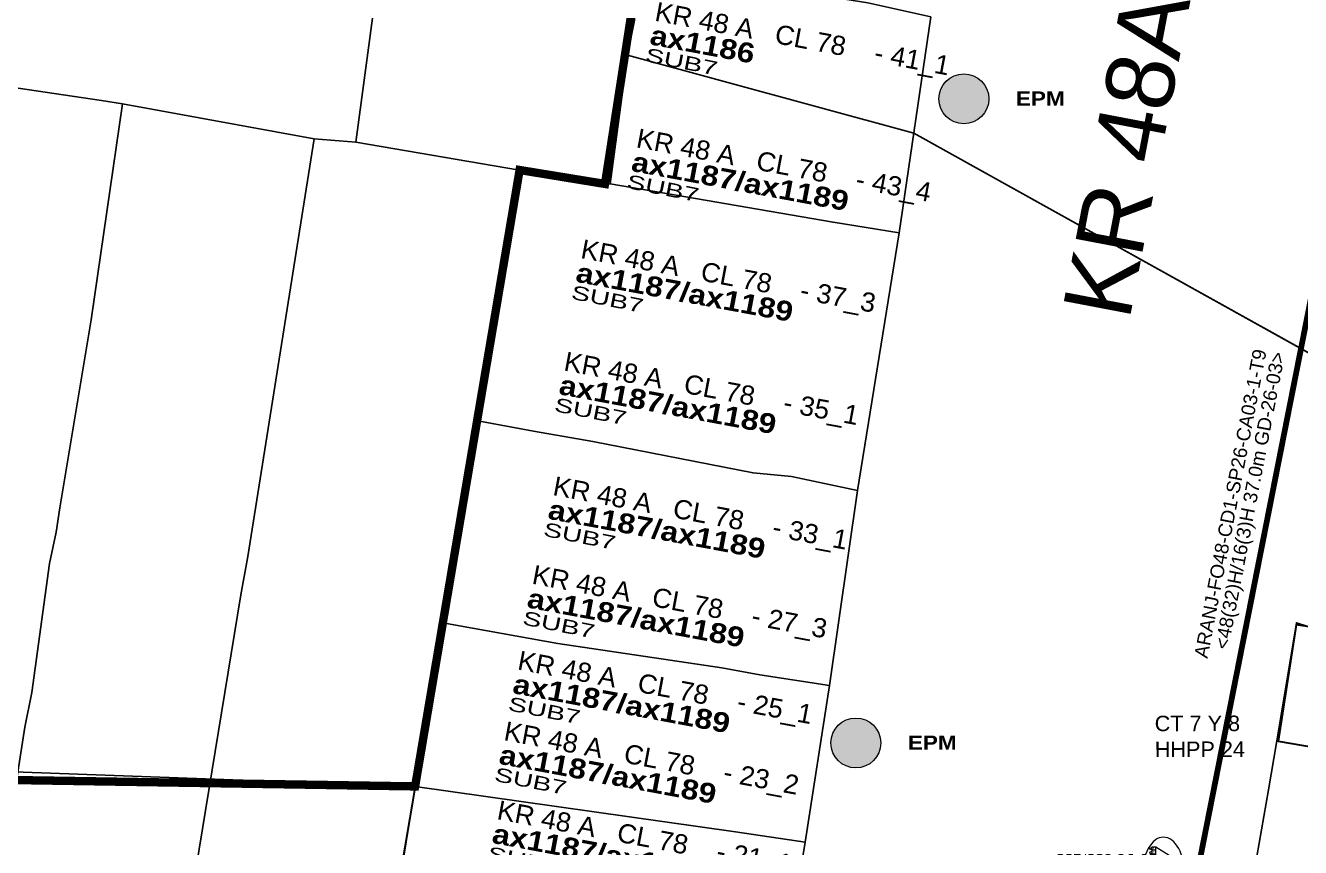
# Model space of a CAD drawing. Header units: inches. Extents: x -75.59 to -67.86, y 4.63 to 13.89.
# Drawn here: x -75.5574198 to -75.5570538, y 6.2718575 to 6.2720935 of the extents above; entities that cross this region are included whole.
import ezdxf
from ezdxf.enums import TextEntityAlignment as Align

# ---------------------------------------------------------------- set-up
doc = ezdxf.new("R2010")
doc.units = ezdxf.units.IN
doc.header["$MEASUREMENT"] = 0
doc.linetypes.add('DASHED', pattern=[0.75, 0.5, -0.25])
for name, color, linetype, lineweight in [('CB 48 H AER', 1, 'DASHED', 0), ('CTO INDOOR', 10, 'Continuous', 0), ('POSTE EPM', 1, 'Continuous', 20)]:
    doc.layers.add(name, color=color, linetype=linetype, lineweight=lineweight)
for name, color, linetype in [('COBERTURA CTO', 30, 'Continuous'), ('COBERTURA EMPALME', 2, 'Continuous'), ('COBERTURA PC', 6, 'Continuous'), ('CTO POSTE 16 PUERTOS', 1, 'Continuous'), ('MALLA VIAL', 250, 'Continuous'), ('MANZANAS', 250, 'Continuous'), ('MARQUILLA F.O 48', 1, 'Continuous'), ('PLACA ZONA ABIERTA', 9, 'Continuous'), ('PREDIOS', 250, 'Continuous')]:
    doc.layers.add(name, color=color, linetype=linetype)
doc.styles.add('ARIAL', font='arial.ttf')
doc.styles.add('ARIAL_BLACK', font='')
doc.styles.add('Legend', font='calibri.ttf')
doc.styles.get("Standard").update_dxf_attribs({"font": 'arial.ttf'})
doc.styles.add('style2', font='verdana.ttf', dxfattribs={"height": 0.1})
doc.styles.add('TXT CTO Y SS', font='arial.ttf', dxfattribs={"height": 0.5})
doc.styles.get('ARIAL_BLACK').set_extended_font_data('Arial Black', bold=True)

# ---------------------------------------------------------------- blocks, each defined once
blk = doc.blocks.new('POSTE EPM')
at = {"layer": 'POSTE EPM'}
h = blk.add_hatch(color=256, dxfattribs=at)
h.dxf.hatch_style = 1
h.paths.add_polyline_path([(-0.717, -0.002, 1), (0.718, -0.002, 1)])
blk.add_circle((0.001, -0.002), 0.717, dxfattribs=at)
at = {"layer": 'POSTE EPM', "color": 251, "true_color": 0x545454, "insert": (1.494, 0.211), "char_height": 0.4045, "attachment_point": 1, "style": 'ARIAL_BLACK'}
blk.add_mtext_dynamic_manual_height_columns('EPM', width=1.33938, gutter_width=1, heights=[0], dxfattribs=at)
at = {"layer": 'POSTE EPM', "color": 251, "true_color": 0x545454, "style": 'ARIAL_BLACK'}
for tag, p in [('NO_POSTE', (1.457, 0.854)), ('ALTURA(m)', (1.496, 0.321))]:
    blk.add_attdef(tag, p, '', height=0.405, dxfattribs=at)
at = {"layer": 'POSTE EPM', "color": 251, "true_color": 0x545454, "flags": 1}
for tag, p in [('VANO', (1.489, -0.753)), ('PRIMARIA', (1.489, -1.185)), ('TRANSFORMADOR', (1.494, -1.577)), ('SECUNDARIA', (1.489, -1.97)), ('ILUMINARIA', (1.494, -2.363)), ('FIBRA_OPTICA', (1.489, -2.755)), ('TELEVISION', (1.489, -3.148)), ('DISTANCIA(m)', (1.489, -3.54)), ('TELEFONIA', (1.489, -3.947)), ('DIRECCION', (1.489, -4.34)), ('ATRIBUTO1', (1.489, -4.732)), ('ATRIBUTO2', (1.489, -5.125)), ('ATRIBUTO3', (1.489, -5.517))]:
    blk.add_attdef(tag, p, '', height=0.328, dxfattribs=at)
blk = doc.blocks.new('PLACAS ZONA ABIERTA')
at = {"style": 'Legend'}
blk.add_text('CL 82 KR 79 - 03_3', height=0.00001, rotation=318.53168, dxfattribs=at).set_placement((-0.373, -0.08))
blk.add_attdef('NOMBRE_PREDIO', (0, 1.268), '', height=1.033, dxfattribs=at)
blk.add_attdef('DIRECCION_HHPP', (0, 0), '', height=1)
at = {"color": 215, "true_color": 0xa953a0, "style": 'ARIAL_BLACK'}
blk.add_attdef('CTO_ASOCIADA', (-0.028, -1.264), '', height=1.033, dxfattribs=at)
at = {"color": 4, "width": 0.560951}
blk.add_attdef('SUBCLUSTER', text='', height=0.723, rotation=359.33187, dxfattribs=at).set_placement((-0.09, -2.181), (3.72, -2.226), align=Align.FIT)
at = {"color": 1, "flags": 1}
for tag, rotation, width, p, p2 in [('ATRIBUTO1', 359.56179, 0.571131, (4.312, -2.2), (7.55, -2.225)), ('ATRIBUTO3', 359.66103, 0.560841, (0.026, -3.108), (3.205, -3.127))]:
    blk.add_attdef(tag, text='', height=0.723, rotation=rotation, dxfattribs=dict(at, width=width)).set_placement(p, p2, align=Align.FIT)
at = {"color": 1, "width": 0.560951, "flags": 1}
blk.add_attdef('ATRIBUTO2', (7.891, -2.25), '', height=0.723, rotation=359.33187, dxfattribs=at)
blk = doc.blocks.new('*U325')
at = {"layer": 'CTO POSTE 16 PUERTOS', "lineweight": 0}
h = blk.add_hatch(color=256, dxfattribs=at)
h.dxf.hatch_style = 1
edge = h.paths.add_edge_path()
edge.add_arc((0.813, 0.296), 0.0547, 180.12425, 540.12425, ccw=False)
edge = h.paths.add_edge_path()
edge.add_arc((0.813, 0.104), 0.0547, 180.12425, 540.12425, ccw=False)
edge = h.paths.add_edge_path()
edge.add_arc((0.814, -0.074), 0.0547, 180.12425, 540.12425, ccw=False)
edge = h.paths.add_edge_path()
edge.add_arc((0.814, -0.272), 0.0547, 180.12425, 540.12425, ccw=False)
edge = h.paths.add_edge_path()
edge.add_arc((0.815, -0.468), 0.0547, 180.12425, 540.12425, ccw=False)
edge = h.paths.add_edge_path()
edge.add_arc((0.815, -0.656), 0.0547, 180.12425, 540.12425, ccw=False)
edge = h.paths.add_edge_path()
edge.add_arc((0.815, -0.818), 0.0547, 180.12425, 540.12425, ccw=False)
edge = h.paths.add_edge_path()
edge.add_arc((0.816, -1.028), 0.0547, 180.12425, 540.12425, ccw=False)
h = blk.add_hatch(color=1, dxfattribs=at)
h.dxf.hatch_style = 1
edge = h.paths.add_edge_path()
edge.add_arc((2.307, -0.384), 0.0519, 180.12425, 540.12425, ccw=False)
h = blk.add_hatch(color=256, dxfattribs=at)
h.dxf.hatch_style = 1
edge = h.paths.add_edge_path()
edge.add_arc((0.816, -1.219), 0.0547, 180.12425, 540.12425, ccw=False)
edge = h.paths.add_edge_path()
edge.add_arc((0.817, -1.41), 0.0547, 180.12425, 540.12425, ccw=False)
edge = h.paths.add_edge_path()
edge.add_arc((0.817, -1.589), 0.0547, 180.12425, 540.12425, ccw=False)
edge = h.paths.add_edge_path()
edge.add_arc((0.817, -1.786), 0.0547, 180.12425, 540.12425, ccw=False)
edge = h.paths.add_edge_path()
edge.add_arc((0.818, -1.983), 0.0547, 180.12425, 540.12425, ccw=False)
edge = h.paths.add_edge_path()
edge.add_arc((0.818, -2.171), 0.0547, 180.12425, 540.12425, ccw=False)
edge = h.paths.add_edge_path()
edge.add_arc((0.819, -2.332), 0.0547, 180.12425, 540.12425, ccw=False)
edge = h.paths.add_edge_path()
edge.add_arc((0.819, -2.542), 0.0547, 180.12425, 540.12425, ccw=False)
h = blk.add_hatch(color=1, dxfattribs=at)
h.dxf.hatch_style = 1
edge = h.paths.add_edge_path()
edge.add_arc((2.31, -1.898), 0.0519, 180.12425, 540.12425, ccw=False)
at = {"layer": 'CTO POSTE 16 PUERTOS', "color": 1, "lineweight": 0}
for p, q in [((1.068, 0.375), (0.867, 0.374)), ((0.867, 0.374), (0.871, -1.14)), ((0.868, 0.217), (0.867, 0.374)), ((1.068, 0.217), (0.868, 0.217)), ((1.068, 0.017), (0.868, 0.017)), ((2.258, -0.38), (1.068, 0.375)), ((1.071, -1.14), (1.068, 0.375)), ((1.069, -0.17), (0.869, -0.17)), ((1.069, -0.349), (0.869, -0.349)), ((1.07, -0.54), (0.869, -0.541)), ((2.258, -0.38), (1.071, -1.14)), ((1.07, -0.736), (0.87, -0.737)), ((1.07, -0.919), (0.87, -0.92)), ((0.871, -1.14), (1.071, -1.14)), ((1.071, -1.14), (0.871, -1.14)), ((0.871, -1.14), (0.874, -2.654)), ((0.871, -1.298), (0.871, -1.14)), ((2.261, -1.894), (1.071, -1.14)), ((1.074, -2.654), (1.071, -1.14)), ((1.071, -1.297), (0.871, -1.298)), ((1.072, -1.497), (0.871, -1.498)), ((1.072, -1.684), (0.872, -1.685)), ((1.072, -1.863), (0.872, -1.864)), ((2.261, -1.894), (1.074, -2.654)), ((1.073, -2.055), (0.873, -2.055)), ((1.073, -2.25), (0.873, -2.251)), ((1.074, -2.433), (0.874, -2.434)), ((0.871, -2.643), (1.071, -2.643))]:
    blk.add_line(p, q, dxfattribs=at)
for centre in [(0.813, 0.295), (0.813, 0.104), (0.814, -0.074), (0.814, -0.272), (0.815, -0.469), (0.815, -0.657), (0.815, -0.818), (0.816, -1.028), (0.816, -1.219), (0.817, -1.411), (0.817, -1.589), (0.817, -1.786), (0.818, -1.983), (0.818, -2.171), (0.819, -2.332), (0.819, -2.542)]:
    blk.add_circle(centre, 0.0547, dxfattribs=at)
at = {"layer": 'CTO POSTE 16 PUERTOS', "color": 2, "lineweight": 0, "true_color": 0xf1eb1f, "extrusion": (0, 0, -1)}
blk.add_ellipse((1.445, -1.076), major_axis=(-0.005, 1.954), ratio=0.553658, start_param=4.159629210123316, end_param=10.4428145173029, dxfattribs=at)
at = {"layer": 'CTO INDOOR', "color": 5, "lineweight": 0, "style": 'TXT CTO Y SS'}
blk.add_attdef('SUBCLUSTER', (0.086, -3.178), '', height=0.508, dxfattribs=at)
at = {"layer": 'CTO INDOOR', "color": 5, "lineweight": 0, "style": 'TXT CTO Y SS', "flags": 1}
for tag, p in [('ATRIBUTO1', (-0.004, -4.003)), ('ATRIBUTO2', (-0.004, -4.696)), ('ATRIBUTO3', (-0.004, -5.377))]:
    blk.add_attdef(tag, p, '', height=0.508, dxfattribs=at)
at = {"layer": 'CTO POSTE 16 PUERTOS', "lineweight": 0, "attachment_point": 3, "rotation": 0.12425}
for s, width, heights, insert, char_height in [('\\pxsm0.95;1\\P2\\P3\\P4\\P5\\P6\\P7\\P8', 12.01396, [52.356], (0.998, 0.356), 0.11746), ('1:8', 8.215, [0], (1.875, -0.195), 0.3585), ('\\pxsm0.95;9\\P10\\P11\\P12\\P13\\P14\\P15\\P16', 12.01396, [52.356], (1.057, -1.17), 0.11746), ('1:8', 8.215, [0], (1.879, -1.71), 0.3585)]:
    blk.add_mtext_dynamic_manual_height_columns(s, width=width, gutter_width=4.76, heights=heights, dxfattribs=dict(at, insert=insert, char_height=char_height))
at = {"layer": 'CTO POSTE 16 PUERTOS', "lineweight": 0}
for tag, p, style in [('OSPCTONAME', (-3.969, -0.468), 'style2'), ('OLT-CA-SPX-X', (-8.966, -1.172), 'style2'), ('OSPSSNAME1', (-3.306, -1.855), 'TXT CTO Y SS'), ('OSPSSNAME2', (-3.306, -2.475), 'TXT CTO Y SS')]:
    blk.add_attdef(tag, p, '', height=0.5, dxfattribs=dict(at, style=style))
blk = doc.blocks.new('*U532')
at = {"layer": 'MARQUILLA F.O 48', "style": 'ARIAL', "oblique": 0}
for tag, p in [('IDENTIFICACIONCABLEFIBRA', (0.092, 0.545)), ('CAPACIDADFIBRA', (0.434, -0.492))]:
    blk.add_attdef(tag, text='', height=0.698, dxfattribs=at).set_placement(p, align=Align.MIDDLE)

msp = doc.modelspace()

# ---------------------------------------------------------------- linework, layer by layer
at = {"layer": 'CB 48 H AER', "linetype": 'DASHED', "ltscale": 1e-05, "const_width": 0.00000166}
msp.add_lwpolyline([(-75.5559765, 6.27137178), (-75.55600244, 6.27132428), (-75.556465, 6.27140016), (-75.55643783, 6.27150379), (-75.55663247, 6.2715435), (-75.55678686, 6.27156756), (-75.55702621, 6.27160943), (-75.55712391, 6.27163054), (-75.55711142, 6.27169416), (-75.5570836, 6.27184948), (-75.55703168, 6.27211206), (-75.557, 6.27230289)], dxfattribs=at)
at = {"layer": 'COBERTURA CTO'}
msp.add_lwpolyline([(-75.557039, 6.2719925), (-75.557039, 6.2719925), (-75.55716485, 6.2720626), (-75.55716485, 6.2720626), (-75.557247, 6.272085), (-75.557233, 6.2721765), (-75.55715, 6.272162), (-75.55701338, 6.27215412), (-75.5568739, 6.27213401), (-75.55686207, 6.2721696), (-75.55679204, 6.27215774), (-75.556802, 6.272099), (-75.55670273, 6.2720826), (-75.55672269, 6.27193765), (-75.557039, 6.2719925)], close=True, dxfattribs=at)
for points in [[(-75.5573115, 6.2718535), (-75.557278, 6.272052), (-75.557252, 6.272048), (-75.557247, 6.272085), (-75.55716485, 6.2720626), (-75.55703741, 6.27199162), (-75.55668399, 6.27193108), (-75.55671587, 6.27174305), (-75.55707575, 6.27180599), (-75.55708414, 6.27180745), (-75.55717722, 6.27183204), (-75.5573115, 6.2718535)], [(-75.55758407, 6.27167261), (-75.55723051, 6.27158884), (-75.55721539, 6.27173379), (-75.55732893, 6.27175189), (-75.557308, 6.271875), (-75.55754621, 6.27188369), (-75.55758407, 6.27167261)]]:
    msp.add_lwpolyline(points, dxfattribs=at)
at = {"layer": 'COBERTURA EMPALME', "color": 5, "lineweight": 211, "const_width": 0.0000024}
msp.add_lwpolyline([(-75.55760595, 6.27166804), (-75.5575681, 6.27187912), (-75.557308, 6.271875), (-75.557278, 6.272052), (-75.5572535, 6.272048), (-75.557225, 6.272232), (-75.557192, 6.272227), (-75.557183, 6.27227868), (-75.55713289, 6.27227171), (-75.55710949, 6.2724041), (-75.55711143, 6.27247244), (-75.55656589, 6.27238908)], dxfattribs=at)
at = {"layer": 'COBERTURA PC', "lineweight": 30}
msp.add_lwpolyline([(-75.55705509, 6.27192143), (-75.55706026, 6.27188801), (-75.55694525, 6.27186824), (-75.55693983, 6.27190357)], close=True, dxfattribs=at)
at = {"layer": 'MANZANAS'}
msp.add_polyline3d([(-75.556963, 6.271613, 0), (-75.557095, 6.271634, 0), (-75.557104, 6.271655, 0), (-75.557094, 6.271709, 0), (-75.557089, 6.271737, 0), (-75.557081, 6.27178, 0), (-75.557079, 6.271792, 0), (-75.557078, 6.271795, 0), (-75.557069, 6.271839, 0), (-75.557067, 6.271851, 0), (-75.557063, 6.271874, 0), (-75.55706, 6.271892, 0), (-75.557055, 6.271922, 0), (-75.557052, 6.271921, 0)], dxfattribs=at)
at = {"layer": 'PREDIOS'}
for points in [[(-75.55716, 6.272096, 0), (-75.557169, 6.272034, 0), (-75.557188, 6.272037, 0), (-75.557252, 6.272048, 0), (-75.557247, 6.272085, 0), (-75.557245, 6.272095, 0), (-75.557245, 6.272097, 0), (-75.557243, 6.272111, 0), (-75.557196, 6.272103, 0), (-75.557178, 6.2721, 0), (-75.55716, 6.272096, 0)], [(-75.557384, 6.27177, 0), (-75.557395, 6.271704, 0), (-75.557448, 6.271713, 0), (-75.55742, 6.271892, 0), (-75.557418, 6.271902, 0), (-75.557413, 6.271939, 0), (-75.557411, 6.271948, 0), (-75.55741, 6.271955, 0), (-75.557401, 6.272009, 0), (-75.557392, 6.272071, 0), (-75.557337, 6.272061, 0), (-75.557356, 6.271941, 0), (-75.557358, 6.27193, 0), (-75.55737, 6.271857, 0), (-75.557383, 6.271774, 0), (-75.557384, 6.27177, 0)], [(-75.557327, 6.271764, 0), (-75.557338, 6.271695, 0), (-75.557395, 6.271704, 0), (-75.557384, 6.27177, 0), (-75.557383, 6.271774, 0), (-75.55737, 6.271857, 0), (-75.557358, 6.27193, 0), (-75.557356, 6.271941, 0), (-75.557337, 6.272061, 0), (-75.557325, 6.27206, 0), (-75.557278, 6.272052, 0), (-75.557282, 6.272028, 0), (-75.557286, 6.272005, 0), (-75.55729, 6.27198, 0), (-75.557298, 6.271931, 0), (-75.5573, 6.271922, 0), (-75.557308, 6.271875, 0), (-75.557315, 6.271832, 0), (-75.557318, 6.271817, 0), (-75.557324, 6.271781, 0), (-75.557327, 6.271764, 0)], [(-75.557169, 6.272034, 0), (-75.557181, 6.27196, 0), (-75.5572, 6.271964, 0), (-75.557211, 6.271965, 0), (-75.557257, 6.271974, 0), (-75.557274, 6.271977, 0), (-75.55729, 6.27198, 0), (-75.557286, 6.272005, 0), (-75.557282, 6.272028, 0), (-75.557278, 6.272052, 0), (-75.557255, 6.272048, 0), (-75.557252, 6.272048, 0), (-75.557188, 6.272037, 0), (-75.557169, 6.272034, 0)], [(-75.557181, 6.27196, 0), (-75.557189, 6.271904, 0), (-75.557209, 6.271907, 0), (-75.55722, 6.271909, 0), (-75.557267, 6.271916, 0), (-75.5573, 6.271922, 0), (-75.557298, 6.271931, 0), (-75.55729, 6.27198, 0), (-75.557274, 6.271977, 0), (-75.557257, 6.271974, 0), (-75.557211, 6.271965, 0), (-75.5572, 6.271964, 0), (-75.557181, 6.27196, 0)], [(-75.557189, 6.271904, 0), (-75.557196, 6.271859, 0), (-75.557216, 6.271862, 0), (-75.557308, 6.271875, 0), (-75.5573, 6.271922, 0), (-75.557267, 6.271916, 0), (-75.55722, 6.271909, 0), (-75.557209, 6.271907, 0), (-75.557189, 6.271904, 0)], [(-75.556948, 6.271859, 0), (-75.556953, 6.271831, 0), (-75.556967, 6.271833, 0), (-75.556994, 6.271838, 0), (-75.557007, 6.27184, 0), (-75.557067, 6.271851, 0), (-75.557063, 6.271874, 0), (-75.55706, 6.271892, 0), (-75.557055, 6.271922, 0), (-75.557052, 6.271921, 0), (-75.557017, 6.271915, 0), (-75.557002, 6.271913, 0), (-75.556985, 6.27191, 0), (-75.556953, 6.271904, 0), (-75.55694, 6.271902, 0), (-75.556943, 6.271882, 0), (-75.556948, 6.271859, 0)], [(-75.557196, 6.271859, 0), (-75.557203, 6.271816, 0), (-75.557224, 6.271819, 0), (-75.557256, 6.271824, 0), (-75.557279, 6.271827, 0), (-75.557286, 6.271828, 0), (-75.5573, 6.27183, 0), (-75.557315, 6.271832, 0), (-75.557308, 6.271875, 0), (-75.557216, 6.271862, 0), (-75.557196, 6.271859, 0)]]:
    msp.add_polyline3d(points, close=True, dxfattribs=at)
for points in [[(-75.557245, 6.272095, 0), (-75.557247, 6.272085, 0), (-75.557247, 6.272085, 0), (-75.557252, 6.272048, 0), (-75.557255, 6.272048, 0), (-75.557278, 6.272052, 0), (-75.557325, 6.27206, 0), (-75.55732, 6.272097, 0)], [(-75.557446, 6.272079, 0), (-75.557398, 6.272072, 0), (-75.557392, 6.272071, 0), (-75.557401, 6.272009, 0), (-75.55741, 6.271955, 0), (-75.557411, 6.271948, 0), (-75.557413, 6.271939, 0), (-75.557418, 6.271902, 0), (-75.55742, 6.271892, 0)]]:
    msp.add_polyline3d(points, dxfattribs=at)

# ---------------------------------------------------------------- block references
at = {"layer": 'CTO POSTE 16 PUERTOS', "xscale": 5.719465668645139e-06, "yscale": 5.719465668645139e-06, "zscale": 5.719465668645139e-06}
msp.add_blockref('*U325', (-75.55710143, 6.2718554), dxfattribs=at).add_auto_attribs({'OSPCTONAME': 'SS7/SS8-26-03', 'OLT-CA-SPX-X': 'ARANJ-CTO7/8-SP26-CA03', 'OSPSSNAME1': 'SS7-26-03', 'OSPSSNAME2': 'SS8-26-03', 'SUBCLUSTER': 'SCL 5'})
at = {"layer": 'MARQUILLA F.O 48', "ltscale": 1e-05, "xscale": 5.620018180611498e-06, "yscale": 5.620018180611498e-06, "zscale": 5.620018180611498e-06, "rotation": 79.12088615903856}
msp.add_blockref('*U532', (-75.55707106, 6.27195512), dxfattribs=at).add_auto_attribs({'IDENTIFICACIONCABLEFIBRA': 'ARANJ-FO48-CD1-SP26-CA03-1-T9', 'CAPACIDADFIBRA': '<48(32)H/16(3)H 37.0m GD-26-03>'})
at = {"layer": 'PLACA ZONA ABIERTA'}
ref = msp.add_blockref('PLACAS ZONA ABIERTA', (-75.55723947, 6.27209491), dxfattribs=dict(at, xscale=5.5e-06, yscale=5.5e-06, zscale=5.5e-06, rotation=349.4187489159676))
ref.add_attrib('DIRECCION_HHPP', 'KR 48 A   CL 78    - 41_1', (-75.55723947, 6.27209491), dxfattribs={"layer": '0', "height": 0.0000055, "rotation": 349.4187})
ref.add_attrib('CTO_ASOCIADA', 'ax1186', (-75.5572409, 6.27208811), dxfattribs={"layer": '0', "color": 215, "true_color": 0xa953a0, "height": 0.000005682, "rotation": 349.4187, "style": 'ARIAL_BLACK'})
ref.add_attrib('SUBCLUSTER', 'SUB7', dxfattribs={"layer": '0', "color": 4, "height": 0.000003977, "rotation": 348.7506, "width": 1.443794}).set_placement((-75.55724216, 6.27208321), (-75.5572216, 6.27207912), align=Align.FIT)
ref = msp.add_blockref('PLACAS ZONA ABIERTA', (-75.55724479, 6.27205857), dxfattribs=dict(at, xscale=5.5e-06, yscale=5.5e-06, zscale=5.5e-06, rotation=349.4187489159676))
ref.add_attrib('DIRECCION_HHPP', 'KR 48 A   CL 78    - 43_4', (-75.55724479, 6.27205857), dxfattribs={"layer": '0', "height": 0.0000055, "rotation": 349.4187})
ref.add_attrib('CTO_ASOCIADA', 'ax1187/ax1189', (-75.55724622, 6.27205177), dxfattribs={"layer": '0', "color": 215, "true_color": 0xa953a0, "height": 0.0000056821, "rotation": 349.4187, "style": 'ARIAL_BLACK'})
ref.add_attrib('SUBCLUSTER', 'SUB7', dxfattribs={"layer": '0', "color": 4, "height": 0.000003977, "rotation": 348.7506, "width": 1.443794}).set_placement((-75.55724749, 6.27204687), (-75.55722693, 6.27204278), align=Align.FIT)
ref = msp.add_blockref('PLACAS ZONA ABIERTA', (-75.55726074, 6.27202675), dxfattribs=dict(at, xscale=5.5e-06, yscale=5.5e-06, zscale=5.5e-06, rotation=349.4187489159676))
ref.add_attrib('DIRECCION_HHPP', 'KR 48 A   CL 78    - 37_3', (-75.55726074, 6.27202675), dxfattribs={"layer": '0', "height": 0.0000055, "rotation": 349.4187})
ref.add_attrib('CTO_ASOCIADA', 'ax1187/ax1189', (-75.55726217, 6.27201995), dxfattribs={"layer": '0', "color": 215, "true_color": 0xa953a0, "height": 0.0000056821, "rotation": 349.4187, "style": 'ARIAL_BLACK'})
ref.add_attrib('SUBCLUSTER', 'SUB7', dxfattribs={"layer": '0', "color": 4, "height": 0.000003977, "rotation": 348.7506, "width": 1.443794}).set_placement((-75.55726343, 6.27201505), (-75.55724288, 6.27201096), align=Align.FIT)
ref = msp.add_blockref('PLACAS ZONA ABIERTA', (-75.55726558, 6.27199448), dxfattribs=dict(at, xscale=5.5e-06, yscale=5.5e-06, zscale=5.5e-06, rotation=349.4187489159676))
ref.add_attrib('DIRECCION_HHPP', 'KR 48 A   CL 78    - 35_1', (-75.55726558, 6.27199448), dxfattribs={"layer": '0', "height": 0.0000055, "rotation": 349.4187})
ref.add_attrib('CTO_ASOCIADA', 'ax1187/ax1189', (-75.55726701, 6.27198767), dxfattribs={"layer": '0', "color": 215, "true_color": 0xa953a0, "height": 0.0000056821, "rotation": 349.4187, "style": 'ARIAL_BLACK'})
ref.add_attrib('SUBCLUSTER', 'SUB7', dxfattribs={"layer": '0', "color": 4, "height": 0.000003977, "rotation": 348.7506, "width": 1.443794}).set_placement((-75.55726827, 6.27198278), (-75.55724771, 6.27197869), align=Align.FIT)
ref = msp.add_blockref('PLACAS ZONA ABIERTA', (-75.55726873, 6.2719587), dxfattribs=dict(at, xscale=5.5e-06, yscale=5.5e-06, zscale=5.5e-06, rotation=349.4187489159676))
ref.add_attrib('DIRECCION_HHPP', 'KR 48 A   CL 78    - 33_1', (-75.55726873, 6.2719587), dxfattribs={"layer": '0', "height": 0.0000055, "rotation": 349.4187})
ref.add_attrib('CTO_ASOCIADA', 'ax1187/ax1189', (-75.55727016, 6.27195189), dxfattribs={"layer": '0', "color": 215, "true_color": 0xa953a0, "height": 0.0000056821, "rotation": 349.4187, "style": 'ARIAL_BLACK'})
ref.add_attrib('SUBCLUSTER', 'SUB7', dxfattribs={"layer": '0', "color": 4, "height": 0.000003977, "rotation": 348.7506, "width": 1.443794}).set_placement((-75.55727142, 6.27194699), (-75.55725087, 6.2719429), align=Align.FIT)
ref = msp.add_blockref('PLACAS ZONA ABIERTA', (-75.55727471, 6.27193324), dxfattribs=dict(at, xscale=5.5e-06, yscale=5.5e-06, zscale=5.5e-06, rotation=349.4187489159676))
ref.add_attrib('DIRECCION_HHPP', 'KR 48 A   CL 78    - 27_3', (-75.55727471, 6.27193324), dxfattribs={"layer": '0', "height": 0.0000055, "rotation": 349.4187})
ref.add_attrib('CTO_ASOCIADA', 'ax1187/ax1189', (-75.55727614, 6.27192643), dxfattribs={"layer": '0', "color": 215, "true_color": 0xa953a0, "height": 0.0000056821, "rotation": 349.4187, "style": 'ARIAL_BLACK'})
ref.add_attrib('SUBCLUSTER', 'SUB7', dxfattribs={"layer": '0', "color": 4, "height": 0.000003977, "rotation": 348.7506, "width": 1.443794}).set_placement((-75.5572774, 6.27192154), (-75.55725684, 6.27191745), align=Align.FIT)
ref = msp.add_blockref('PLACAS ZONA ABIERTA', (-75.55727886, 6.27190861), dxfattribs=dict(at, xscale=5.5e-06, yscale=5.5e-06, zscale=5.5e-06, rotation=349.4187489159676))
ref.add_attrib('DIRECCION_HHPP', 'KR 48 A   CL 78    - 25_1', (-75.55727886, 6.27190861), dxfattribs={"layer": '0', "height": 0.0000055, "rotation": 349.4187})
ref.add_attrib('CTO_ASOCIADA', 'ax1187/ax1189', (-75.55728028, 6.27190181), dxfattribs={"layer": '0', "color": 215, "true_color": 0xa953a0, "height": 0.0000056821, "rotation": 349.4187, "style": 'ARIAL_BLACK'})
ref.add_attrib('SUBCLUSTER', 'SUB7', dxfattribs={"layer": '0', "color": 4, "height": 0.000003977, "rotation": 348.7506, "width": 1.443794}).set_placement((-75.55728155, 6.27189691), (-75.55726099, 6.27189282), align=Align.FIT)
ref = msp.add_blockref('PLACAS ZONA ABIERTA', (-75.5572828, 6.27188832), dxfattribs=dict(at, xscale=5.5e-06, yscale=5.5e-06, zscale=5.5e-06, rotation=349.4187489159676))
ref.add_attrib('DIRECCION_HHPP', 'KR 48 A   CL 78    - 23_2', (-75.5572828, 6.27188832), dxfattribs={"layer": '0', "height": 0.0000055, "rotation": 349.4187})
ref.add_attrib('CTO_ASOCIADA', 'ax1187/ax1189', (-75.55728423, 6.27188152), dxfattribs={"layer": '0', "color": 215, "true_color": 0xa953a0, "height": 0.0000056821, "rotation": 349.4187, "style": 'ARIAL_BLACK'})
ref.add_attrib('SUBCLUSTER', 'SUB7', dxfattribs={"layer": '0', "color": 4, "height": 0.000003977, "rotation": 348.7506, "width": 1.443794}).set_placement((-75.55728549, 6.27187662), (-75.55726493, 6.27187253), align=Align.FIT)
ref = msp.add_blockref('PLACAS ZONA ABIERTA', (-75.55728477, 6.27186562), dxfattribs=dict(at, xscale=5.5e-06, yscale=5.5e-06, zscale=5.5e-06, rotation=349.4187489159676))
ref.add_attrib('DIRECCION_HHPP', 'KR 48 A   CL 78    - 21_1', (-75.55728477, 6.27186562), dxfattribs={"layer": '0', "height": 0.0000055, "rotation": 349.4187})
ref.add_attrib('CTO_ASOCIADA', 'ax1187/ax1189', (-75.5572862, 6.27185882), dxfattribs={"layer": '0', "color": 215, "true_color": 0xa953a0, "height": 0.0000056821, "rotation": 349.4187, "style": 'ARIAL_BLACK'})
ref.add_attrib('SUBCLUSTER', 'SUB7', dxfattribs={"layer": '0', "color": 4, "height": 0.000003977, "rotation": 348.7506, "width": 1.443794}).set_placement((-75.55728746, 6.27185392), (-75.5572669, 6.27184983), align=Align.FIT)
at = {"layer": 'POSTE EPM', "xscale": 1.000000000295132e-05, "yscale": 1.000000000295132e-05, "zscale": 1.000000000295132e-05}
for p in [(-75.55715048, 6.27207245), (-75.5571815, 6.27188749)]:
    msp.add_blockref('POSTE EPM', p, dxfattribs=at)

# ---------------------------------------------------------------- texts
at = {"layer": 'COBERTURA CTO', "insert": (-75.5570957, 6.27189529), "char_height": 0.0000044482, "attachment_point": 1, "rotation": 0.0928}
msp.add_mtext_dynamic_manual_height_columns('\\pxt1;CT 7 Y 8\\P\\ptz;HHPP 24', width=0.0000426302, gutter_width=0.00002224, heights=[0.00003005], dxfattribs=at)
at = {"layer": 'MALLA VIAL'}
msp.add_text('KR 48A', height=0.000019522, rotation=79.2, dxfattribs=at).set_placement((-75.557103, 6.2720085))

doc.saveas('drawing.dxf')
